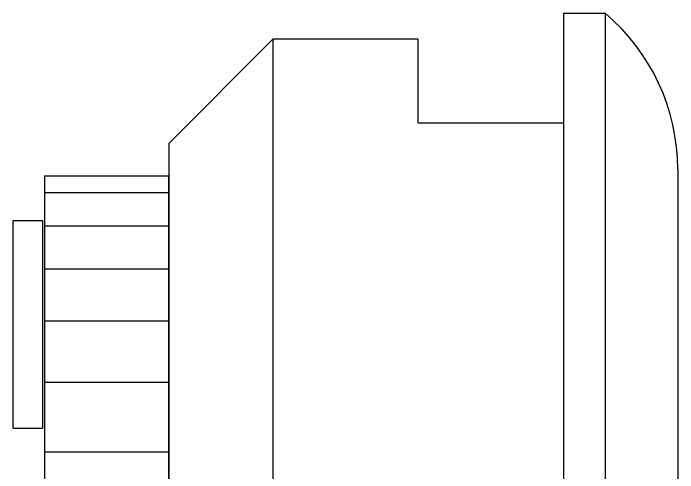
# Model space of a CAD drawing. Header units: inches. Extents: x 398 to 599, y 40 to 151.
# Drawn here: x 402.36 to 408.76, y 111.5 to 115.93 of the extents above; entities that cross this region are included whole.
import ezdxf

# ---------------------------------------------------------------- set-up
doc = ezdxf.new("R2010")
doc.units = ezdxf.units.IN
doc.header["$LTSCALE"] = 1.21
doc.header["$MEASUREMENT"] = 0
doc.layers.get('0').update_dxf_attribs({"linetype": 'CONTINUOUS'})

msp = doc.modelspace()

# ---------------------------------------------------------------- linework, layer by layer
at = {"color": 7, "linetype": 'Continuous'}
for p, q in [((407.6615, 115.925), (407.6615, 69.925)), ((407.6615, 115.925), (408.0615, 115.925)), ((408.0615, 115.925), (408.0615, 69.925)), ((403.8615, 114.675), (404.8615, 115.675)), ((404.8615, 115.675), (404.8615, 72.2141)), ((406.2615, 115.675), (404.8615, 115.675)), ((406.2615, 114.8696), (406.2615, 115.675)), ((406.2615, 114.8696), (407.6615, 114.8696)), ((408.7615, 114.425), (408.7615, 71.425)), ((402.6615, 114.3592), (402.6615, 71.0984)), ((402.6615, 114.3592), (403.8612, 114.3592)), ((403.8612, 71.0984), (403.8612, 114.3592)), ((402.6615, 114.2012), (403.8612, 114.2012)), ((403.8615, 110.9939), (403.8615, 114.1024)), ((402.3615, 111.9303), (402.3615, 113.9303)), ((402.3615, 113.9303), (402.6415, 113.9303)), ((402.6415, 113.9303), (402.6415, 111.9303)), ((402.6615, 113.8778), (403.8612, 113.8778)), ((402.6615, 113.4644), (403.8612, 113.4644)), ((402.6615, 112.9628), (403.8612, 112.9628)), ((402.6615, 112.3751), (403.8612, 112.3751)), ((402.3615, 111.9303), (402.6415, 111.9303)), ((402.6615, 111.7038), (403.8612, 111.7038))]:
    msp.add_line(p, q, dxfattribs=at)
at = {"color": 4, "linetype": 'Continuous'}
msp.add_line((403.8615, 114.1024), (403.8615, 114.675), dxfattribs=at)
at = {"color": 7, "linetype": 'Continuous'}
msp.add_arc((406.8044, 114.425), 1.9571, 0, 50.03379, dxfattribs=at)

doc.saveas('drawing.dxf')
